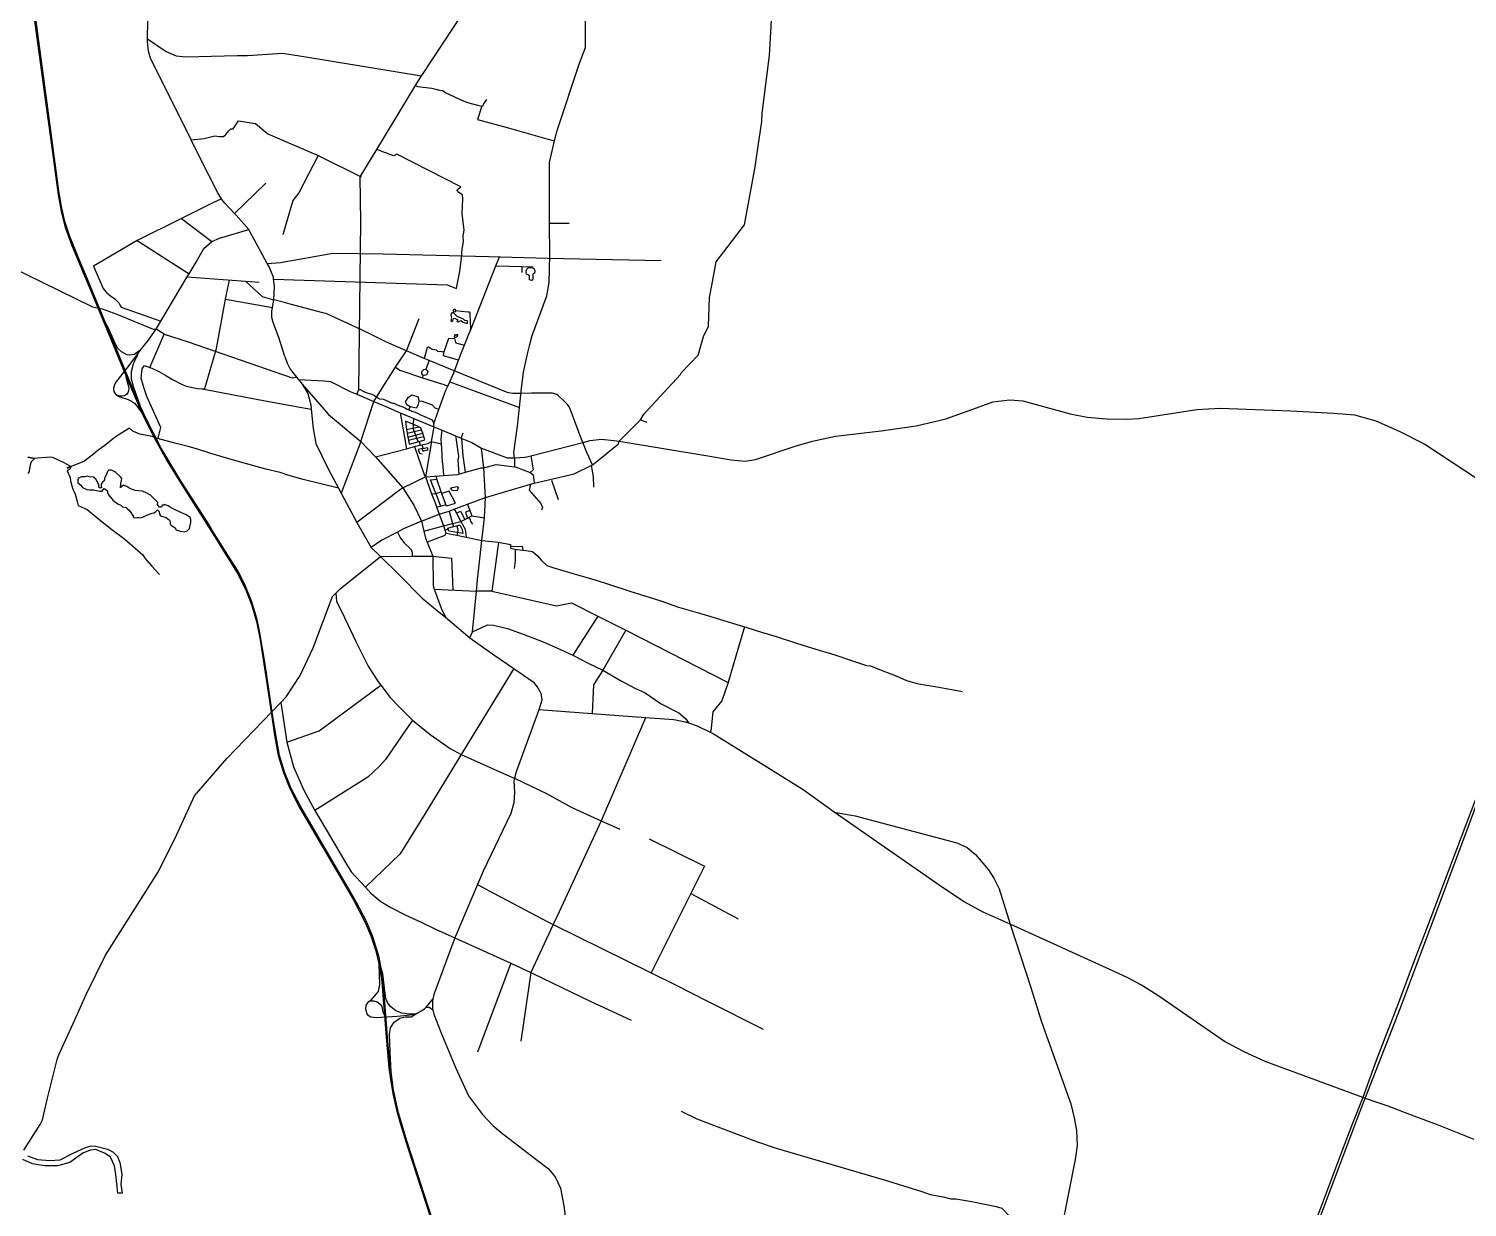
# Model space of a CAD drawing. Header units: millimetres. Extents: x 170 to 95391, y -643 to 69125.
# Drawn here: x 40433 to 51544, y 50970 to 60072 of the extents above; entities that cross this region are included whole.
import ezdxf

# ---------------------------------------------------------------- set-up
doc = ezdxf.new("R2010")
doc.units = ezdxf.units.MM
for name, color, linetype in [('roads_1', 1, 'Continuous'), ('roads_2', 2, 'Continuous'), ('roads_3', 3, 'Continuous'), ('water', 7, 'Continuous')]:
    doc.layers.add(name, color=color, linetype=linetype)

msp = doc.modelspace()

# ---------------------------------------------------------------- linework, layer by layer
at = {"layer": 'roads_1'}
for points in [[(38542.66, 63665.08), (38554.08, 63638.05), (38615, 63514.68), (38706, 63372.56), (38793.28, 63259.11), (39210.6, 62758.94), (39372.99, 62549.16), (39541.12, 62289.72), (39858.82, 61769.05), (40092.88, 61387.13), (40204.82, 61201.8), (40290.11, 61050.19), (40351.23, 60901.44), (40396.25, 60715.61), (40426.58, 60524.04), (40479.69, 60115.51), (40570.44, 59450.72), (40602.55, 59211.73)], [(41025.87, 57801.49), (40977.22, 57920.22), (40874.36, 58167.6), (40833.9, 58258.39), (40749.03, 58467.94), (40711.47, 58582.64), (40685.4, 58698.57), (40665.49, 58821.09), (40613.22, 59208.53), (40517.3, 59919.31), (40434.59, 60538.34)], [(40602.55, 59211.73), (40660.23, 58790.12), (40684.94, 58648.93), (40713.37, 58539.19), (40764.84, 58397.76), (40918.25, 58035.55), (41067.13, 57675.61), (41180.64, 57398.64)], [(41825.24, 56239.7), (41609.97, 56576.31), (41455.16, 56833.46), (41339.06, 57057.91), (41296.25, 57154.03), (41267.5, 57218.57), (41150.75, 57496.66), (41025.87, 57801.49)], [(41293.9, 57585.85), (41281.86, 57580.88), (41250.02, 57556.8), (41230.24, 57552.29), (41212.69, 57550.04), (41189.98, 57553.13), (41148.32, 57576.11), (41121.98, 57601.84), (41091.15, 57658.63), (41051.5, 57753.85), (41025.87, 57801.49)], [(41207.14, 57470.42), (41276.21, 57562.31)], [(41296.25, 57154.03), (41241.28, 57309.98), (41227.26, 57364.41), (41226.84, 57424.26), (41240.95, 57484.4), (41262.98, 57530.3), (41271.4, 57546.67), (41276.21, 57562.31)], [(41276.21, 57562.31), (41293.9, 57585.85), (41355.38, 57665.18)], [(41143.83, 57388.24), (41207.14, 57470.42)], [(41114.04, 57242.65), (41100.06, 57256.63), (41092, 57270.99), (41089.3, 57286.39), (41089.42, 57299.44), (41093.71, 57316.39), (41100.56, 57330.73), (41143.83, 57388.24)], [(41180.64, 57398.64), (41186.05, 57373.58), (41203.94, 57309.12), (41205.82, 57291.25), (41204.13, 57274.93), (41198.36, 57260.18), (41187.48, 57248.03), (41171.49, 57237.47), (41153.95, 57233.74), (41140.49, 57233.86), (41127.57, 57236.91), (41114.04, 57242.65)], [(41180.64, 57398.64), (41304.43, 57109.45), (41322.36, 57070.92), (41388.83, 56938.67), (41501.65, 56731.97), (41607.16, 56562.14), (41869.53, 56147.55), (42050.72, 55857.76), (42112.79, 55731.9), (42152.81, 55626.14), (42192.2, 55492.8), (42220.2, 55350.96), (42281.35, 54947.81), (42334.05, 54600.84), (42359.31, 54457.67), (42400.67, 54326.57), (42448.34, 54203.56), (42525.83, 54052.69), (42692.31, 53772.1), (42941.78, 53343.76), (43032.34, 53169.7), (43073.97, 53066.65), (43114.7, 52951.38), (43137.23, 52850.31), (43159.81, 52713.06), (43170.68, 52574.53), (43179.85, 52449.44), (43189.84, 52313.36), (43214.41, 52047.61), (43228.7, 51942.09), (43246.88, 51834.27), (43272.81, 51722.31), (43303.45, 51611.66), (43361.17, 51428.85), (43462.59, 51113.12), (43565.98, 50796.47)], [(41114.04, 57242.65), (41126.59, 57234.04), (41136.29, 57229.37), (41199.95, 57209.4), (41227.01, 57195.89), (41249.68, 57179.09), (41265.94, 57162.62), (41278.86, 57145.15), (41290.72, 57124.88), (41304.43, 57109.45)], [(43557.04, 50857.4), (43353.76, 51483.54), (43289.13, 51698.49), (43251.21, 51874.35), (43231.35, 52015.64), (43226.78, 52048.19), (43208.31, 52220.74), (43183.65, 52551.94), (43162.84, 52766.5), (43153.72, 52817.12), (43138.61, 52900.86), (43091.34, 53058.62), (43044.2, 53170.62), (42965.42, 53324.1), (42902.76, 53431.86), (42695.92, 53783.37), (42531.05, 54068.47), (42458.89, 54204.37), (42409.64, 54326.04), (42370.63, 54458.93), (42346.44, 54589.87), (42318.7, 54761.11), (42257.94, 55165.16), (42215.75, 55421.11), (42195.15, 55517.65), (42155.72, 55645.57), (42107.65, 55766.78), (42049.37, 55882.2), (41983.19, 55985.48), (41852.41, 56194.28), (41825.24, 56239.7)], [(43137.23, 52850.31), (43141.72, 52690.64), (43130.86, 52637.19), (43069.78, 52564.44), (43048.87, 52548.66), (43037.36, 52528.09), (43034.27, 52499.93), (43046.19, 52459.42), (43075.28, 52439.44), (43116.79, 52435.31), (43157.41, 52437.77), (43279.28, 52445.15), (43354.89, 52453.87), (43420.3, 52460.83)], [(43231.35, 52015.64), (43223.54, 52170.45), (43218.5, 52303.71), (43227.08, 52355.35), (43255.05, 52398.98), (43298.87, 52429.94), (43338.99, 52441.49), (43387.11, 52439.17), (43420.3, 52460.83), (43372.69, 52460.62), (43314.61, 52468.03), (43267.99, 52487.25), (43229.32, 52517.05), (43207.4, 52545.45), (43190.41, 52581.34), (43184.18, 52641.57), (43167.76, 52772.42), (43153.72, 52817.12)], [(43069.78, 52564.44), (43097.15, 52563.26), (43122.59, 52556.46), (43147.92, 52538.38), (43160.97, 52519.48), (43168.13, 52475.25), (43179.85, 52449.44)]]:
    msp.add_lwpolyline(points, dxfattribs=at)
at = {"layer": 'roads_2'}
for points in [[(44993.69, 56885.82), (45004.4, 56896.74), (45156.68, 57052.04), (45183.52, 57095.44), (45467.41, 57400.66), (45475.12, 57417.9), (45602.53, 57551.45), (45644.6, 57695.52), (45683.08, 57774.17), (45690.29, 57995.27), (45709.25, 58089.13), (45743.33, 58272.38), (45961.99, 58556.34), (46044.47, 59004.67), (46055.83, 59094.84), (46095.87, 59354.73), (46097.95, 59420.9), (46153.18, 59864.93), (46170.62, 60135.53), (46199.64, 60345.87)], [(44183.94, 56757.59), (44183.01, 56767.45), (44181.35, 56782.86), (44179.51, 56799.92), (44206.83, 57002.32), (44223.05, 57147.74), (44239.27, 57293.24), (44255.22, 57418.53), (44286.21, 57561.9), (44303.25, 57632.43), (44321.55, 57701.92), (44433.59, 58008.99), (44451.93, 58112.91), (44456.26, 58322.27), (44455.85, 58571.42), (44455.08, 59039.66), (44494.25, 59205.29), (44513.27, 59285.69), (44685.92, 59807), (44731.78, 59926.77), (44732.67, 60169.57)], [(41920.19, 58758.07), (41850.14, 58725.92), (41611.46, 58606.04), (41847.46, 58428.48)], [(41611.46, 58606.04), (41269.6, 58437.52)], [(41355.38, 57665.18), (41415.91, 57752.14), (41453.02, 57814.3), (41657.18, 58156.3), (41670.69, 58178.94), (41725.1, 58270.08), (41785.35, 58375.39), (41847.46, 58428.48), (41905.44, 58454.82), (42133.08, 58522.44)], [(41269.6, 58437.52), (40933.59, 58239.22)], [(41269.6, 58437.52), (41670.69, 58178.94)], [(40933.59, 58239.22), (41007.56, 58066.51), (41029.86, 58037.73), (41064.47, 58008.84), (41097.07, 57985.07), (41127.58, 57956.22), (41139.69, 57934.68), (41146.76, 57922.37)], [(43844.43, 57740.92), (44040.64, 58241.68), (44067.75, 58310.87)], [(41657.18, 58156.3), (42212.31, 58114.1)], [(42109.64, 58120.6), (42235.6, 58004.24), (42325.64, 57977.85)], [(44316.5, 57256.23), (44235.3, 57254.67), (44170.51, 57255.24), (44154.13, 57257.28), (44138.53, 57260.08), (44122.18, 57265.14), (43719.21, 57428.76), (43524.39, 57510.6), (43487.18, 57526.24), (43351.23, 57583.35), (43190.64, 57654.95), (43087.03, 57705.55), (42997.84, 57748.83), (42741.24, 57867.16), (42727.94, 57872.22), (42704.74, 57878.11), (42451.51, 57945.61), (42399.03, 57959.36), (42325.64, 57977.85)], [(43560.76, 56996.8), (43561.32, 57022.56), (43600.17, 57130.66), (43653.94, 57280.23), (43668.44, 57311.15), (43684.29, 57344.93), (43716.17, 57414.21), (43752.92, 57511.09), (43791.75, 57610.76), (43797.79, 57627.8), (43829.01, 57707.38), (43844.43, 57740.92), (43848.52, 57768.95), (43844.91, 57794.5)], [(42515.76, 57362.25), (42714.07, 57352.95), (42762.69, 57346.32), (42914.03, 57270.62), (42965.82, 57248.6), (43097.59, 57192.59), (43190.26, 57153.2), (43302.22, 57106.46), (43407.81, 57061.67), (43560.76, 56996.8), (43626.48, 56971.09), (43729.65, 56928.03), (43772.11, 56910.3), (43778.77, 56907.52), (43855.79, 56875.37), (43930.17, 56832.95), (44127.89, 56758.01), (44183.94, 56757.59), (44266.28, 56762.3), (44310.05, 56773.6), (44712.05, 56877.44), (44769.83, 56892.36), (44856.41, 56902.32), (44952.05, 56892.71), (44993.69, 56885.82), (45694.04, 56769.92), (45857.46, 56742.51), (45965.37, 56732.91), (46046.89, 56744.73), (46352.66, 56848.05), (46485.91, 56887.35), (46664.02, 56925.32), (47017.41, 56965.65), (47287.74, 57005.72), (47516.64, 57058.67), (47724.12, 57133), (47878.29, 57191.42), (48010.5, 57206.68), (48111.77, 57197.15), (48477.28, 57098.73), (48607.48, 57072.6), (48760.22, 57058.79), (48912.22, 57055.59), (49007.79, 57060.58), (49454.46, 57131.03), (49634.81, 57142.06), (50178.76, 57122.15), (50513.39, 57103.99), (50671.92, 57089.2), (50836.86, 57042.59), (51018.15, 56965.02), (51215.87, 56864.21), (51909.25, 56407.02)], [(42544.96, 57326.65), (42747.91, 57091.3), (42998.59, 56885.19), (43110.52, 56764.62), (43322.54, 56526.1), (43407.79, 56393.29), (43466.42, 56267.88), (43484.21, 56190.58), (43496.27, 56138.21), (43509.99, 56105.62), (43554.77, 55999.25), (43555.77, 55770.52), (43565.1, 55744.29), (43617.75, 55596.16), (43651.8, 55527.9)], [(44566.05, 57199.04), (44521.82, 57240.4), (44511.58, 57246.17), (44496.39, 57252.38), (44478.12, 57256.33), (44462.5, 57256.85), (44316.5, 57256.23)], [(44702.59, 56902.76), (44613.18, 57140.61), (44606.04, 57151.66), (44592.85, 57168.85), (44583.42, 57180.32), (44566.05, 57199.04)], [(43560.76, 56996.8), (43541.17, 56883.51), (43543.74, 56882.86), (43498.24, 56611.9)], [(43110.52, 56764.62), (43349.85, 56828.58), (43412.63, 56845.35), (43419.44, 56846.91), (43455.08, 56855.03), (43468.62, 56858.11), (43514.71, 56868.61), (43543.74, 56882.86)], [(43840.85, 55367.36), (43859.01, 55415.03), (43891.12, 55728.03), (43899.07, 55815.74), (43912.92, 55930.95), (43931.95, 56118.84), (43952.08, 56294.35), (43959.55, 56450.83), (43947.64, 56680.94), (43930.17, 56832.95)], [(43322.54, 56526.1), (43498.24, 56611.9), (43743.07, 56628.47), (43753.66, 56631.46), (43807.41, 56646.66), (43918.94, 56678.21), (43924.45, 56679.77), (43947.64, 56680.94)], [(43947.64, 56680.94), (44043.21, 56705.26), (44184.2, 56687.29), (44197.26, 56685.62), (44306.13, 56644.02)], [(44183.94, 56757.59), (44184.2, 56687.29)], [(44310.05, 56773.6), (44327.67, 56665.47), (44306.13, 56644.02), (44327.79, 56626.65), (44335.5, 56562.66)], [(43498.24, 56611.9), (43544.79, 56480.08), (43561, 56434.89), (43571.11, 56410.86), (43581.7, 56378.83), (43602.98, 56322.19)], [(43959.55, 56450.83), (44308.97, 56554.77), (44335.5, 56562.66)], [(43322.54, 56526.1), (43294.67, 56505.2), (42967.13, 56259.49)], [(43466.42, 56267.88), (43602.98, 56322.19), (43679.92, 56345.76), (43719.48, 56361.28), (43820.39, 56400.86), (43959.55, 56450.83)], [(43602.98, 56322.19), (43635.39, 56231.78), (43645.54, 56201.59), (43654.44, 56175.08)], [(43148.47, 55995.69), (43395.19, 55997.85), (43554.77, 55999.25), (43699.23, 55983.96)], [(40395.79, 51410.34), (40519.92, 51607.72), (40538.32, 51645.13), (40578.43, 51812.22), (40654.3, 52120.3), (40665.21, 52147.16), (40787.53, 52418.06), (40876.31, 52612.46), (41024.33, 52916.16), (41435.47, 53562.79), (41574.45, 53842.28), (41712.62, 54147.31), (41961.43, 54434.99), (42379.28, 54869.11), (42421.21, 54912.69), (42528.34, 55076.07), (42629.76, 55290.55), (42779.98, 55686.28), (42804.75, 55711.34), (42838.99, 55745.97), (43148.47, 55995.69)], [(51595.96, 51494.11), (51312.78, 51605.85), (51113.15, 51681.98), (50932.09, 51750.98), (50818.3, 51789.17), (50736.36, 51817.88), (49982.1, 52096.35), (49820.59, 52171.2), (49669.39, 52250.05), (49161.29, 52599.36), (49026.56, 52684.2), (48928.52, 52740.15), (48812.01, 52794.21), (48012.36, 53155.71), (47804.18, 53249.84), (47658.14, 53329.69), (47498.97, 53435.17), (46653.44, 54021.21), (46414.86, 54194.76), (46141.36, 54362.48), (45713.8, 54628.52), (45698.27, 54636.22), (45598.38, 54685.66), (45532.21, 54707.76), (45504.27, 54717.1), (45416.19, 54734.2), (45197.43, 54750.22), (44372.83, 54810.62)], [(51700.65, 54364.12), (51525.59, 53902.07), (51368.35, 53488.93), (51254.06, 53186.64), (51133.53, 52873.17), (51013.91, 52547.43), (50839.95, 52102.67), (50736.36, 51817.88), (50652.2, 51602.61), (50585.83, 51429.67), (50418.18, 50984.41), (50227.12, 50483.57), (50046.98, 50021.01), (49928.1, 49702.19), (49797.95, 49353.12), (49655.98, 48983.04)], [(49677.98, 48970.66), (49821.9, 49350.82), (50111.28, 50093.96), (50352.7, 50749.63), (50711.42, 51698.37), (51027.92, 52510.57), (51392.89, 53485.66), (51542.89, 53884.17), (51669.65, 54228.24)], [(46653.44, 54021.21), (46815.31, 53993.29), (47602.46, 53783.45), (47681.17, 53749.09), (47745.35, 53694.44), (47844.89, 53575.17), (47887.44, 53511.53), (47927.79, 53429.51), (48012.36, 53155.71), (48173.77, 52667.85), (48255.68, 52401.7), (48481.24, 51767.8), (48508.04, 51660.36), (48524.68, 51563.21), (48529.85, 51446.76), (48515.62, 51339.67), (48366.65, 50584.25)], [(43420.3, 52460.83), (43490.42, 52501.57), (43501.51, 52514.46), (43554.29, 52575.85)], [(43501.51, 52514.46), (43526.24, 52514.42), (43553.12, 52494.02)]]:
    msp.add_lwpolyline(points, dxfattribs=at)
at = {"layer": 'roads_3'}
for points in [[(42965.82, 57248.6), (42981.67, 57285.52), (42997.31, 58581.42), (42992.2, 58929.43), (43120.09, 59139.45), (43420.82, 59633.34), (43466.74, 59708.74), (43472.98, 59719.01), (43952.78, 60447.54)], [(42409.83, 57540.15), (42364.01, 57687.35), (42319.91, 57802.05), (42311.04, 57841.93), (42310.45, 57889.9), (42315.44, 57918.8), (42325.64, 57977.85), (42329.61, 58082.61), (42323.64, 58137.31), (42322.03, 58152.06), (42285.88, 58238.11), (42274.95, 58258.46), (42141.46, 58506.85), (42133.08, 58522.44), (42035.09, 58632.22), (42022.2, 58645.77), (41947.48, 58724.27), (41924.11, 58753.21), (41920.19, 58758.07), (41894.09, 58803.91), (41756.53, 59073.18), (41686.99, 59213.12), (41373.35, 59844.3), (41357.44, 59899.54), (41349.89, 59971.03), (41350.1, 59995.12), (41351.33, 60130.19)], [(41350.1, 59995.12), (41492.76, 59897.03), (41571.36, 59861.61), (41646.56, 59855.46), (42041.29, 59866.51), (42122.05, 59865.78), (42393.86, 59883.43), (42573.48, 59854.42), (43466.74, 59708.74)], [(37037.46, 59745.72), (37266.03, 59568.92), (37689.71, 59570.56), (38093.4, 59552.68), (38274.9, 59385.73), (38656.61, 59135.22), (39166.84, 58800.89), (39893.82, 58429.84), (40926.1, 57925.25), (40998.71, 57909.19), (41112.93, 57868.25), (41393.17, 57750.55), (41415.91, 57752.14)], [(43420.82, 59633.34), (43435.48, 59625.51), (43545.08, 59613.37), (43587.62, 59602.33), (43614.23, 59595.4), (43628.96, 59596.75), (43649.51, 59580.69), (43794.27, 59511.67), (43832.06, 59498.69), (43899.22, 59481.22), (43932.31, 59472.75)], [(43968.93, 59525.02), (43945.7, 59492.97), (43937.28, 59470.96), (43932.31, 59472.75), (43898.01, 59371.82), (44128.1, 59308.51), (44434.53, 59221.45), (44494.25, 59205.29)], [(41686.99, 59213.12), (41788.03, 59223.41), (41870.09, 59245.56), (41906.56, 59239.18), (41937.69, 59239.56), (41953.36, 59252.21), (41979.38, 59286.31), (41992.35, 59298.99), (42011.3, 59299.49), (42052.45, 59361.73), (42184.86, 59341.02), (42280.22, 59261.4), (42669.29, 59092.72), (42999.92, 58928.98)], [(43738.55, 58081.17), (43762.99, 58195.98), (43776.19, 58302.34), (43780.14, 58371.06), (43789.54, 58425.31), (43788.84, 58473), (43797.03, 58517.28), (43781.44, 58644.95), (43785.79, 58758.03), (43782.73, 58790.22), (43755.02, 58808.2), (43741.77, 58821.63), (43745.2, 58830.47), (43771.01, 58851.31), (43275.11, 59104.09), (43253.82, 59090.98), (43187.16, 59113.75), (43120.09, 59139.45)], [(42669.29, 59092.72), (42519.59, 58803.53), (42472.26, 58745.17), (42394.12, 58480.84)], [(42022.2, 58645.77), (42264.39, 58879.36)], [(44455.85, 58571.42), (44606.51, 58570.77)], [(42274.95, 58258.46), (42377.09, 58265.4), (42780.34, 58339.13), (43168.89, 58332.57), (43986.34, 58312.96), (44440.12, 58301.24), (45316.64, 58281.21)], [(44040.64, 58241.68), (44240.14, 58236.46), (44329.47, 58234.11)], [(44240.14, 58236.46), (44241.8, 58190.44)], [(41793.45, 57294.57), (41883.89, 57602.22), (41952, 57982.23), (41959.27, 58022.85), (41983.27, 58129.19)], [(42323.64, 58137.31), (43664.11, 58094.03), (43735.59, 58066.17), (43738.55, 58081.17)], [(41146.76, 57922.37), (41453.02, 57814.3)], [(41952, 57982.23), (42315.44, 57918.8)], [(43844.91, 57794.5), (43842.64, 57876.62), (43837.58, 57883.81), (43827.32, 57883.9), (43771.98, 57888.98), (43735.1, 57892.87), (43725.46, 57903.68), (43716.73, 57902.73), (43710.53, 57898.2), (43710.98, 57890.03), (43716.59, 57886.41), (43729.91, 57886.8), (43735.1, 57892.87)], [(42998.59, 56885.19), (43097.59, 57192.59), (43118.87, 57226.34), (43260.57, 57451.06), (43260.57, 57451.06), (43265.02, 57457.62), (43301.94, 57512.04), (43351.23, 57583.35), (43448.54, 57833.49)], [(41367.22, 57456.61), (41478.26, 57712.78), (41415.91, 57752.14)], [(41478.26, 57712.78), (41664.44, 57652.88), (42466.37, 57374.87), (42499.67, 57381.88)], [(43752.92, 57511.09), (43635.23, 57546.11), (43638.46, 57564.7), (43637.76, 57572.11), (43677.71, 57682.48), (43721.54, 57680.05), (43727.67, 57649.63), (43738.9, 57642.91), (43797.79, 57627.8)], [(43637.76, 57572.11), (43620.57, 57578.1), (43607.04, 57576.54), (43593.55, 57580.02), (43582.66, 57589.37), (43566.63, 57591.6), (43548.51, 57595.54), (43533.39, 57604.51), (43519.09, 57612.2), (43511.04, 57609.33), (43487.18, 57526.24)], [(41433.04, 56910.01), (41453.28, 56992.49), (41345.7, 57231.26), (41321.7, 57299.85), (41299.8, 57372.51), (41307.65, 57445.92), (41327.37, 57472.28), (41367.22, 57456.61), (41384.59, 57449.31), (41437.71, 57425.35), (41491.78, 57393.23), (41542.78, 57362.15), (41613.22, 57325.79), (41647.96, 57311.19), (41736.01, 57294.07), (41771.89, 57291.7), (41793.45, 57294.57)], [(42409.83, 57540.15), (42429.38, 57488.72), (42450.8, 57441.48), (42499.67, 57381.88), (42515.76, 57362.25), (42544.96, 57326.65), (42588.02, 57254.79), (42611.53, 57166.88), (42614.95, 57132.76), (42629.9, 56983.68), (42649.95, 56868.16), (42748.73, 56667.93), (42825.88, 56523.67), (42846.47, 56485.15), (42967.13, 56259.49), (42987.52, 56221.37), (43077.49, 56064.48), (43148.47, 55995.69), (43293.54, 55855.07), (43470.92, 55674.23), (43602.43, 55566.49), (43651.8, 55527.9), (43840.85, 55367.36), (44031.53, 55231.11), (44179.8, 55129.88), (44328.24, 55028.54), (44364.05, 54980.58), (44386.95, 54940.26), (44395.67, 54886.9), (44372.83, 54810.62), (44197.74, 54332.01), (44184.6, 54284.9), (44178.2, 54261.96), (44183.37, 54172.91), (44180.5, 54092.7), (44155.44, 54009.55), (43942.23, 53565.11), (43898.68, 53461.99), (43724.71, 53050.02), (43708.03, 53010.53), (43561.38, 52612.04), (43554.29, 52575.85), (43550.2, 52554.96), (43550.58, 52505.13), (43553.12, 52494.02), (43560.86, 52460.12), (43616.74, 52321.31), (43731.56, 52043.97), (43828.77, 51829.29), (43936.53, 51686.88), (44018.36, 51600.64), (44093.78, 51535.83), (44182.39, 51469.25), (44349.75, 51341.14), (44444.92, 51267.93), (44498.88, 51204.97), (44541.05, 51115.77), (44566.29, 50980.69), (44582.4, 50859.07)], [(43265.02, 57457.62), (43299.31, 57434.46), (43473.54, 57376.47), (43639.81, 57323.69), (43668.44, 57311.15)], [(43524.39, 57510.6), (43499.34, 57441.81), (43507.86, 57434.32), (43515.23, 57424.57), (43512.88, 57418.32), (43511.06, 57408.07), (43504.11, 57398.43), (43486.31, 57394.03), (43477.16, 57396.96), (43468.11, 57409.59), (43468.25, 57425.55), (43485.57, 57440.22), (43499.34, 57441.81)], [(43477.16, 57396.96), (43473.54, 57376.47)], [(43684.29, 57344.93), (44223.05, 57147.74)], [(41771.89, 57291.7), (42246.97, 57200.25), (42498.33, 57154.37), (42614.95, 57132.76)], [(42981.67, 57285.52), (42995.94, 57286.8), (43005.72, 57280.69), (43008.33, 57276.53), (43015.08, 57271.96), (43030.53, 57265.81), (43047.48, 57259.26), (43081.41, 57248.79), (43103.25, 57239.95), (43110.76, 57233.87), (43118.87, 57226.34), (43142.7, 57212.89), (43172.17, 57210), (43187.61, 57203.47), (43206.06, 57195.4), (43218.49, 57190.03), (43227.89, 57185.43), (43243.34, 57180.03), (43252.79, 57179.57), (43265.6, 57173.81), (43273.86, 57168.85), (43286.29, 57163.85), (43307.78, 57156.89), (43321.36, 57152.62), (43331.88, 57146.51), (43343.92, 57140.39), (43356.34, 57133.52), (43368.77, 57129.26), (43382.7, 57122.36), (43391.35, 57117.4), (43417.76, 57111.15), (43435.08, 57103.47), (43454.28, 57093.52), (43501.32, 57070.91), (43548.79, 57051.68), (43561.32, 57022.56)], [(43368.77, 57129.26), (43379.13, 57152.73), (43351.76, 57167.79), (43343.35, 57189.54), (43362, 57224.14), (43390.83, 57245.56), (43439.96, 57229.16), (43446.53, 57194.32), (43437.66, 57163.61), (43427.73, 57142.6), (43379.13, 57152.73)], [(43600.17, 57130.66), (43571.53, 57140.19), (43549.97, 57163.75), (43475.15, 57191.78), (43446.53, 57194.32)], [(43302.22, 57106.46), (43349.85, 56828.58)], [(43398.31, 57018.31), (43341.81, 57040.27), (43350.09, 56976.88), (43351.91, 56962.99), (43355.02, 56947.42), (43360.86, 56918.26), (43365.79, 56893.56), (43371.89, 56863.13), (43440.93, 56882.67), (43447.95, 56884.66), (43492.9, 56897.37), (43484.05, 56922.73), (43475.5, 56947.22), (43466.05, 56974.31), (43460.67, 56989.73), (43446.68, 56996.14), (43407.59, 57014.06), (43398.31, 57018.31)], [(43407.81, 57061.67), (43398.31, 57018.31)], [(43407.59, 57014.06), (43400.26, 57003.07), (43401.95, 56996.48), (43400.5, 56987.68), (43408.83, 56960.45), (43419.62, 56933.11), (43426.67, 56908.57), (43440.93, 56882.67)], [(45156.68, 57052.04), (45207.54, 57033.04)], [(42825.88, 56523.67), (42551.43, 56589.62), (42433.12, 56623.75), (42373.71, 56643.66), (42262.78, 56670.32), (41995.28, 56743.99), (41832.44, 56793.93), (41729.02, 56827.36), (41665.01, 56845.61), (41572.39, 56868.11), (41428.36, 56907.61), (41384.95, 56922.83), (41289.43, 56941.38), (41237.49, 56964.08), (41209.64, 56988.28), (41103.01, 56919.69), (41019.89, 56852.59), (40969.73, 56818.27), (40932.19, 56786.11), (40857.2, 56730.35), (40785.89, 56701.92), (40757.52, 56690.4), (40743.32, 56684.64), (40730.09, 56678.48), (40757.52, 56690.4), (40700.11, 56721.52), (40624.82, 56758.69), (40604.23, 56762.87), (40499.88, 56756.41), (40475.78, 56752.64), (40438.6, 56760.39), (40424.87, 56762.23), (40475.78, 56752.64), (40450.34, 56727.79), (40443.22, 56700.49), (40439.55, 56676), (40437.04, 56651.51), (40426.01, 56635.65)], [(43350.09, 56976.88), (43397.68, 56987.16), (43400.5, 56987.68), (43446.68, 56996.14)], [(43355.02, 56947.42), (43408.83, 56960.45), (43466.05, 56974.31)], [(43360.86, 56918.26), (43419.62, 56933.11), (43475.5, 56947.22)], [(43365.79, 56893.56), (43426.67, 56908.57), (43484.05, 56922.73)], [(43638.61, 56616.22), (43637.8, 56620.93), (43637.96, 56624.36), (43632.58, 56691.71), (43631.36, 56706.89), (43626.84, 56763.36), (43625.76, 56776.91), (43625.18, 56785.81), (43619.92, 56866.21), (43617.56, 56902.35), (43624.44, 56951.86), (43626.48, 56971.09)], [(43729.65, 56928.03), (43731.63, 56913.89), (43747.01, 56803.62), (43752.03, 56772.53), (43752.9, 56767.14), (43750.94, 56759.22), (43747.11, 56743.73), (43750.79, 56667.72), (43753.66, 56631.46)], [(43772.11, 56910.3), (43787.32, 56950.46)], [(43807.41, 56646.66), (43789.24, 56772.4), (43778.77, 56907.52)], [(44712.05, 56877.44), (44702.59, 56902.76)], [(42998.59, 56885.19), (42846.47, 56485.15)], [(43412.63, 56845.35), (43488.45, 56620.64), (43498.24, 56611.9)], [(43468.62, 56858.11), (43476.96, 56835.27), (43478.46, 56830.79), (43511.1, 56838.54), (43513.99, 56817.98), (43482.24, 56808.56), (43478.38, 56807.32), (43470.5, 56829.84), (43478.46, 56830.79), (43440.81, 56821.31), (43451.21, 56794.17), (43472.06, 56788.5)], [(43447.95, 56884.66), (43455.08, 56855.03)], [(43541.17, 56883.51), (43619.92, 56866.21)], [(44335.5, 56562.66), (44646.11, 56634.42), (44775.65, 56699.38), (44786.09, 56704.62), (44797.99, 56710.59), (44988.36, 56865.41), (44993.69, 56885.82)], [(44786.09, 56704.62), (44743.88, 56799.38), (44712.05, 56877.44)], [(40757.52, 56690.4), (40752.02, 56673.75), (40729.54, 56658.56), (40752.54, 56605.32), (40754.62, 56581.35), (40765.7, 56541.34), (40772.36, 56516.76), (40780.23, 56500.16), (40790.91, 56477.25), (40797.05, 56458.95), (40806.45, 56421.24), (40813.03, 56389.81), (40882.66, 56358.96), (40959.46, 56297.82), (41062.98, 56213.06), (41174.54, 56130.51), (41276.32, 56042.35), (41314.97, 56007.78), (41330.22, 55983.13), (41380.12, 55924.52), (41439.13, 55860.12), (41443.11, 55856.09)], [(44775.65, 56699.38), (44791.31, 56612.6), (44793.89, 56531.23)], [(43536.98, 56587.08), (43584.07, 56592.66)], [(43577, 56482.11), (43536.98, 56587.08)], [(43617.38, 56494.9), (43586.36, 56585.6), (43584.07, 56592.66), (43582.77, 56612.29)], [(44308.97, 56554.77), (44297.37, 56508.81), (44388.27, 56405.95), (44401.31, 56373.18), (44392.94, 56354.37)], [(44471.35, 56584.47), (44522.23, 56437.32)], [(43544.79, 56480.08), (43577, 56482.11), (43617.38, 56494.9)], [(43577, 56482.11), (43613.32, 56384.79)], [(43617.38, 56494.9), (43621.84, 56483.64), (43626.97, 56470.66), (43654.39, 56395.99)], [(43728.83, 56407.72), (43681.15, 56500.29), (43621.84, 56483.64)], [(43581.7, 56378.83), (43613.32, 56384.79), (43648.89, 56394.35), (43654.39, 56395.99), (43661.27, 56386.46), (43728.83, 56407.72)], [(43679.92, 56345.76), (43706.58, 56249.62)], [(43719.48, 56361.28), (43736.05, 56330.87), (43771.21, 56266.34), (43803.74, 56206.62), (43812.19, 56146.4)], [(43736.05, 56330.87), (43768.77, 56344.68), (43801.34, 56282.13)], [(43838.96, 56350.99), (43807.1, 56336.92), (43820.61, 56292.23)], [(43820.39, 56400.86), (43838.96, 56350.99), (43854.26, 56309.87)], [(43466.42, 56267.88), (43327.53, 56209.67), (43280.17, 56184.83), (43159.65, 56121.63), (43077.49, 56064.48)], [(43484.21, 56190.58), (43635.39, 56231.78)], [(43635.39, 56231.78), (43706.58, 56249.62), (43771.21, 56266.34), (43801.34, 56282.13), (43820.61, 56292.23), (43834.02, 56299.27), (43854.26, 56309.87), (43952.08, 56294.35)], [(43645.54, 56201.59), (43671.73, 56206.38), (43669.74, 56214.56), (43713.3, 56226.55), (43738.49, 56233.47), (43762.29, 56240.03), (43780.18, 56205.16), (43786.32, 56173.97), (43744.44, 56180.33), (43677.48, 56190.51), (43671.73, 56206.38)], [(43706.58, 56249.62), (43713.3, 56226.55)], [(43738.49, 56233.47), (43748.09, 56199.83), (43744.44, 56180.33), (43738.95, 56159.72)], [(43834.02, 56299.27), (43845.03, 56269.68), (43852.6, 56255.57), (43859.7, 56246.33)], [(43280.17, 56184.83), (43305.12, 56136.73), (43333.01, 56100.25), (43382.35, 56054.39), (43393.44, 56032.86), (43395.19, 55997.85)], [(43654.44, 56175.08), (43646.64, 56158.12), (43509.99, 56105.62)], [(43654.44, 56175.08), (43738.95, 56159.72), (43812.19, 56146.4), (43931.95, 56118.84)], [(43931.95, 56118.84), (44060.56, 56107.54), (44009.84, 55726.83), (43891.12, 55728.03)], [(44060.56, 56107.54), (44153.09, 56087.19)], [(44153.09, 56087.19), (44153.85, 56074.23), (44154.68, 56059.93), (44190.98, 56051.93), (44205.38, 56048.76), (44248.75, 56044.91), (44274.55, 56042.61), (44323.52, 56033.52), (44362.9, 56002.03), (44392.85, 55965.76), (44435.64, 55926.27), (44487.33, 55909.54), (44600.43, 55873.94), (44627.16, 55866.79), (44815.25, 55814.26), (44910.98, 55781.57), (45075.78, 55729.24), (45315.17, 55654.46), (45452.17, 55605.5), (45632.28, 55553.4), (45674.25, 55539.88), (45960.71, 55452.67), (45972.66, 55449.03), (46091.32, 55410.97), (46206.2, 55378.82), (46362.64, 55326.25), (46445.23, 55301.3), (46537.89, 55273.51), (46658.28, 55235.43), (46811.63, 55184.97), (46903.56, 55155.1), (46935.54, 55151.02), (47029.85, 55113.18), (47112.73, 55080.97), (47114.12, 55081.99), (47212.92, 55039.26), (47294.81, 55013.98), (47352.14, 55004.84), (47433.09, 54991.35), (47518.54, 54976.43), (47643.96, 54954.25)], [(44153.85, 56074.23), (44244.29, 56075.5), (44248.75, 56044.91)], [(44190.98, 56051.93), (44188.69, 55963.83), (44181.56, 55903.65)], [(43699.23, 55983.96), (43707.18, 55740.14)], [(42804.75, 55711.34), (42810.5, 55651.15), (42870.89, 55525.45), (42961.47, 55335.07), (43054.37, 55148.32), (43132.72, 55027.94), (43152.99, 55001.46), (43225.3, 54906.98), (43296.25, 54830.97), (43396.38, 54732.79), (43532.2, 54621.49), (43688.72, 54513.65), (43773.55, 54466.86)], [(43565.1, 55744.29), (43891.12, 55728.03)], [(44009.84, 55726.83), (44509.88, 55613.85), (44626.01, 55638.35), (44827.47, 55535.82), (45043.41, 55425.93), (45834.2, 55023.57)], [(43859.01, 55415.03), (43975.62, 55467.97), (44022.92, 55464.45), (44129.82, 55439.96), (44250.89, 55396.76), (44407.3, 55337.75), (44540.04, 55277.1), (44607.67, 55247.38), (44635.07, 55233.33), (44753.99, 55172.36), (44866.23, 55117.47), (45003.8, 55038.8), (45114.14, 54979.58), (45194.16, 54942.33), (45317.97, 54856.98), (45453.77, 54788.86), (45505.08, 54743.8), (45532.21, 54707.76)], [(44827.47, 55535.82), (44635.07, 55233.33)], [(45960.71, 55452.67), (45874.61, 55156.19), (45834.2, 55023.57), (45786.72, 54881.55), (45716.02, 54797.06), (45704.03, 54670.3), (45698.27, 54636.22)], [(45043.41, 55425.93), (44866.23, 55117.47), (44796.1, 55003.56), (44784.86, 54785.51)], [(44179.8, 55129.88), (43773.55, 54466.86), (43494.06, 54010.74), (43300.46, 53698.02), (43033.47, 53441.07)], [(42425.95, 54562.15), (42676.06, 54650.17), (43152.99, 55001.46)], [(42379.28, 54869.11), (42425.95, 54562.15), (42477.94, 54371.3), (42556.48, 54190), (42641.72, 54034.39), (42764.98, 53825.41), (42872.27, 53645.35), (42922.19, 53560.63), (43033.47, 53441.07), (43075.02, 53396.71), (43152.35, 53332.06), (43229.06, 53283.96), (43345.03, 53226.49), (43462.54, 53172.77), (43574.75, 53118.34), (43724.71, 53050.02)], [(43396.38, 54732.79), (43187.09, 54427.43), (43140.52, 54373.3), (43051.35, 54291.05), (42641.72, 54034.39)], [(45197.43, 54750.22), (44854.18, 53953.72), (44529.75, 53252.23), (44484.36, 53154.72), (44311.53, 52783.44)], [(43773.55, 54466.86), (44168.68, 54289.61), (44184.6, 54284.9), (44432.91, 54164.58), (44626.29, 54056.29), (44824.82, 53966.55), (44854.18, 53953.72), (44998.56, 53890.66)], [(45225.24, 53814.47), (45651.07, 53604.97), (45546.02, 53394.13), (45239.96, 52779.86)], [(43898.68, 53461.99), (43993.77, 53411.63), (44437.82, 53177.82), (44484.36, 53154.72), (45239.96, 52779.86), (45438.82, 52681.21), (45676.52, 52562.12), (46105.8, 52344.42)], [(45546.02, 53394.13), (45913.48, 53197.29)], [(43724.71, 53050.02), (44155.89, 52854.14), (44311.53, 52783.44), (44327.5, 52776.19), (44767.9, 52561.6), (45086.8, 52413.77)], [(44155.89, 52854.14), (43899.49, 52166.67)], [(44311.53, 52783.44), (44234.26, 52251.33)], [(45472.09, 51711.73), (45592.66, 51651.47), (46054.99, 51477.98), (46206.42, 51425.61), (47039.49, 51181.79), (47331.79, 51090.26), (47395.65, 51069.29), (47495.65, 51048.85), (47554.63, 51034.46), (47594.03, 51034.13), (47717.01, 51013.48), (47906.08, 50976.16), (47949.06, 50961.5), (48215.61, 50685.59), (48358.74, 50548.66)]]:
    msp.add_lwpolyline(points, dxfattribs=at)
at = {"layer": 'water'}
for points in [[(44273.56, 58186.81), (44274.38, 58202.28), (44279.24, 58215.71), (44290.81, 58224.35), (44308.42, 58226.89), (44320.59, 58224.77), (44334.75, 58219.25), (44342.07, 58205.72), (44340.62, 58194.3), (44338.49, 58183.54), (44331.68, 58178.22), (44325.57, 58175.58), (44327.29, 58140.55), (44319.06, 58127.83), (44308.24, 58129.27), (44301.51, 58133.37), (44301.1, 58162.32), (44286.97, 58171.87), (44276.86, 58177.34), (44273.56, 58186.81)], [(43704.58, 57877.42), (43698.99, 57875.52), (43692.17, 57860.62), (43694.83, 57847.01), (43698.37, 57837), (43693.17, 57816.24), (43701.47, 57809.52), (43707.13, 57818.9), (43711.4, 57829.39), (43718.7, 57835.7), (43728.15, 57832.85), (43733.97, 57829.75), (43743.4, 57825.23), (43744.47, 57819.4), (43739.1, 57811.4), (43748.55, 57808.55), (43773.15, 57817.49), (43789.2, 57805.14), (43811.98, 57797.18), (43822.29, 57797.64), (43821.34, 57815.66), (43800.46, 57818.63), (43789.41, 57829.26), (43741.11, 57849.09), (43714.05, 57877.34), (43704.58, 57877.42)], [(43718.12, 57708.05), (43720.42, 57704.46), (43719.91, 57699.67), (43719.09, 57694.57), (43717.82, 57692.41), (43720.76, 57690.22), (43723.55, 57689.26), (43728.39, 57690.62), (43733.85, 57691.64), (43738.84, 57693.15), (43740.88, 57695.3), (43743.08, 57697.76), (43745.46, 57701.77), (43746.89, 57705.63), (43746.44, 57707.65), (43743.49, 57708.91), (43740.21, 57706.93), (43737.55, 57706.17), (43734.6, 57706.05), (43734.14, 57707.29), (43731.5, 57708.09), (43729.77, 57706.4), (43729.45, 57705), (43727.11, 57704.71), (43723.23, 57705.68), (43720.9, 57706.32), (43718.12, 57708.05)], [(40966.13, 56564.12), (40949.97, 56591.83), (40932.67, 56607.3), (40900.91, 56610.64), (40885.58, 56616.91), (40867.07, 56610.95), (40839.37, 56611.2), (40817.74, 56601.19), (40811.78, 56588.74), (40811.25, 56564.51), (40833.65, 56545.94), (40846.82, 56528.46), (40880.54, 56513.87), (40901.04, 56511.64), (40933.86, 56511.34), (40943.06, 56509.22), (40967.62, 56502.87), (40978.88, 56499.7), (40999.39, 56499.52), (41005.63, 56508.65), (41014.26, 56520.56), (41029.26, 56512.51), (41041.47, 56502.19), (41041.36, 56489.95), (41047.35, 56471.53), (41059.54, 56459.17), (41077.81, 56437.57), (41080.82, 56430.4), (41106.3, 56411.79), (41125.67, 56399.37), (41143.05, 56393.09), (41157.28, 56378.66), (41184.94, 56374.33), (41193.07, 56366.09), (41207.31, 56352.69), (41221.81, 56334.96), (41233.95, 56315.45), (41241.02, 56303.14), (41242.7, 56297.26), (41252.21, 56293.86), (41267.33, 56298.06), (41282.71, 56297.92), (41292.22, 56294.52), (41319.69, 56302.68), (41338.54, 56312.47), (41370.47, 56326.47), (41384.85, 56329.41), (41400.99, 56332.57), (41413.39, 56342.67), (41421.67, 56351.77), (41426.12, 56355.57), (41440.06, 56342.43), (41442.96, 56324.02), (41449, 56310.7), (41495.02, 56296), (41520.5, 56277.39), (41525.53, 56266.12), (41525.35, 56246.73), (41532.45, 56237.48), (41567.13, 56215.73), (41569.06, 56202.45), (41589.53, 56197.16), (41602.81, 56190.91), (41636.61, 56186.53), (41655.14, 56193.5), (41674.08, 56212.47), (41683.43, 56259.59), (41683.93, 56281.79), (41680.69, 56297.38), (41648.37, 56318.85), (41564.6, 56356.35), (41531.61, 56372.21), (41509.19, 56387.72), (41481.57, 56396.14), (41476.41, 56392.11), (41463.38, 56391.97), (41457.07, 56375.69), (41443.76, 56377.86), (41426.2, 56397.66), (41429.41, 56412.94), (41405.01, 56437.66), (41372.79, 56470.36), (41339.1, 56486.99), (41310.19, 56499.76), (41253.83, 56506.4), (41214.28, 56521.81), (41189.5, 56537.59), (41175.19, 56542.83), (41164.97, 56547.01), (41153.93, 56539.71), (41143.28, 56530.88), (41140.46, 56525.54), (41144.87, 56559.18), (41147.85, 56582.88), (41151.07, 56598.16), (41138.19, 56614.36), (41104.31, 56645.54), (41092.38, 56652.54), (41070.63, 56663.19), (41050.11, 56663.38), (41039.76, 56653.27), (41036.54, 56636.97), (41017.72, 56597.33), (41014.79, 56579.76), (41002.38, 56568.64), (40992.7, 56553.68), (40992.56, 56538.36), (40993.48, 56526.11), (40983.2, 56523.14), (40974.05, 56532.41), (40974.22, 56551.8), (40966.13, 56564.12)], [(43690, 56527.16), (43741.18, 56536.81), (43749.38, 56526.46), (43742.93, 56504.13), (43706.56, 56504.96), (43690, 56527.16)]]:
    msp.add_lwpolyline(points, close=True, dxfattribs=at)
msp.add_lwpolyline([(40423.3, 51365.98), (40501.03, 51337.5), (40594.56, 51330.11), (40675.88, 51335.08), (40774.87, 51387.29), (40774.87, 51387.29), (40871.32, 51431.33), (40915.77, 51444), (40950.22, 51440.43), (41041.96, 51417.54), (41081.19, 51398.39), (41118.61, 51360.47), (41137.09, 51315.38), (41151.04, 51224.57), (41143.75, 51145.39), (41153.81, 51077.5), (41120.17, 51079.43), (41105.86, 51221.71), (41095.8, 51289.6), (41063.56, 51355.25), (41021.95, 51384.22), (40951.63, 51415.91), (40906.44, 51410.6), (40849.58, 51387.42), (40748.77, 51315.63), (40655.75, 51288.7), (40553.96, 51289.63), (40462.15, 51305.18), (40387.75, 51338.53)], dxfattribs=at)

doc.saveas('drawing.dxf')
